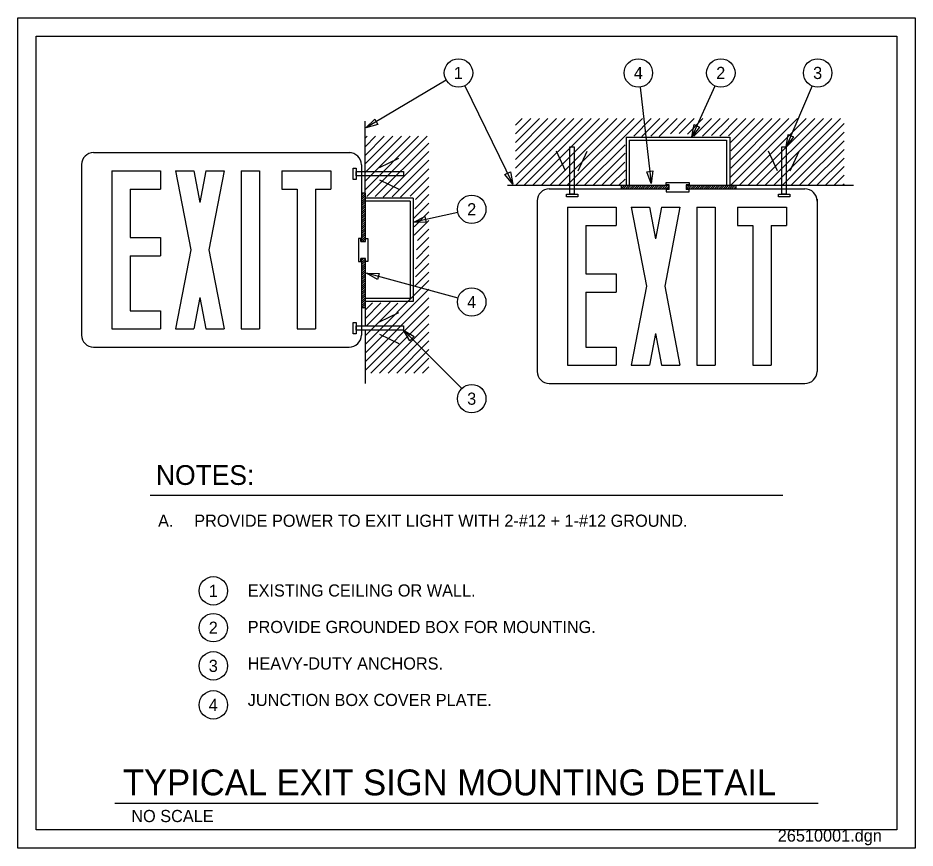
# Model space of a CAD drawing. Extents: x -12314.4 to -12265.3, y -12229.5 to -12184.
import ezdxf

# ---------------------------------------------------------------- set-up
doc = ezdxf.new("R2010")
doc.units = 0
for name, color, linetype in [('G-ANNO-TEXT', 7, 'Continuous'), ('G-DETL-LINE', 7, 'Continuous'), ('G-DETL-OTLN', 7, 'Continuous'), ('G-DETL-PATT', 7, 'Continuous'), ('Level 1', 7, 'Continuous'), ('Level 46', 7, 'Continuous')]:
    doc.layers.add(name, color=color, linetype=linetype)

msp = doc.modelspace()

# ---------------------------------------------------------------- linework, layer by layer
at = {"layer": 'G-ANNO-TEXT'}
for p, q in [((-12290.937, -12187.449), (-12295.333, -12190.065)), ((-12289.923, -12187.748), (-12287.28, -12193.149)), ((-12280.318, -12187.824), (-12279.7, -12193.104)), ((-12276.22, -12187.766), (-12277.487, -12190.552)), ((-12270.892, -12187.765), (-12272.321, -12191.101)), ((-12290.302, -12194.69), (-12292.714, -12195.223)), ((-12290.289, -12199.396), (-12295.3, -12198.028)), ((-12290.089, -12204.351), (-12293.281, -12201.146)), ((-12307.16, -12210.192), (-12272.49, -12210.192)), ((-12309.088, -12227.076), (-12270.563, -12227.076))]:
    msp.add_line(p, q, dxfattribs=at)
for points in [[(-12294.675, -12189.868), (-12295.333, -12190.065), (-12294.845, -12189.581)], [(-12277.059, -12190.014), (-12277.487, -12190.552), (-12277.362, -12189.876)], [(-12271.905, -12190.554), (-12272.321, -12191.101), (-12272.211, -12190.423)], [(-12287.423, -12192.477), (-12287.28, -12193.149), (-12287.723, -12192.623)], [(-12279.612, -12192.422), (-12279.7, -12193.104), (-12279.943, -12192.461)], [(-12292.027, -12195.242), (-12292.714, -12195.223), (-12292.099, -12194.916)], [(-12294.701, -12198.364), (-12295.3, -12198.028), (-12294.613, -12198.042)], [(-12292.928, -12201.736), (-12293.281, -12201.146), (-12292.692, -12201.501)]]:
    msp.add_lwpolyline(points, close=True, dxfattribs=at)
for centre in [(-12290.265, -12187.049), (-12280.408, -12187.049), (-12275.893, -12187.049), (-12270.586, -12187.049), (-12289.538, -12194.522), (-12289.538, -12199.601), (-12289.538, -12204.904), (-12303.695, -12215.437), (-12303.695, -12217.457), (-12303.695, -12219.547), (-12303.695, -12221.686)]:
    msp.add_circle(centre, 0.779, dxfattribs=at)
at = {"layer": 'G-DETL-LINE'}
for p, q in [((-12295.385, -12193.634), (-12295.385, -12189.701)), ((-12281.073, -12190.572), (-12281.073, -12193.206)), ((-12281.073, -12190.572), (-12275.407, -12190.572)), ((-12275.407, -12190.572), (-12275.407, -12193.206)), ((-12280.907, -12190.739), (-12275.573, -12190.739)), ((-12280.907, -12190.739), (-12280.907, -12193.206)), ((-12275.573, -12190.739), (-12275.573, -12193.206)), ((-12284.396, -12192.416), (-12284.894, -12191.346)), ((-12283.706, -12192.416), (-12283.208, -12191.346)), ((-12272.78, -12192.416), (-12273.278, -12191.346)), ((-12272.091, -12192.416), (-12271.593, -12191.346)), ((-12294.596, -12192.224), (-12293.525, -12191.726)), ((-12294.596, -12192.914), (-12293.525, -12193.412)), ((-12287.586, -12193.206), (-12278.739, -12193.206)), ((-12281.354, -12193.206), (-12281.354, -12193.406)), ((-12278.739, -12193.406), (-12278.739, -12193.206)), ((-12278.719, -12193.431), (-12278.719, -12193.185)), ((-12277.787, -12193.185), (-12277.787, -12193.431)), ((-12277.774, -12193.406), (-12277.774, -12193.206)), ((-12277.774, -12193.206), (-12268.628, -12193.206)), ((-12275.062, -12193.206), (-12275.062, -12193.406)), ((-12295.385, -12193.634), (-12295.585, -12193.634)), ((-12295.585, -12193.634), (-12295.585, -12196.287)), ((-12295.385, -12193.634), (-12295.385, -12196.283)), ((-12292.752, -12193.915), (-12295.385, -12193.915)), ((-12292.752, -12193.915), (-12292.752, -12199.582)), ((-12292.918, -12194.082), (-12295.385, -12194.082)), ((-12292.918, -12194.082), (-12292.918, -12199.415)), ((-12295.609, -12196.287), (-12295.364, -12196.287)), ((-12295.364, -12197.219), (-12295.609, -12197.219)), ((-12295.385, -12197.214), (-12295.385, -12199.932)), ((-12292.918, -12199.415), (-12295.385, -12199.415)), ((-12295.385, -12199.926), (-12295.585, -12199.926)), ((-12292.752, -12199.582), (-12295.385, -12199.582)), ((-12295.385, -12199.932), (-12295.385, -12200.916)), ((-12294.596, -12200.686), (-12293.525, -12200.188)), ((-12295.385, -12201.146), (-12295.385, -12204.072)), ((-12294.596, -12201.376), (-12293.525, -12201.874))]:
    msp.add_line(p, q, dxfattribs=at)
for points in [[(-12284.166, -12191.101), (-12283.936, -12191.101), (-12283.936, -12193.685), (-12284.166, -12193.685)], [(-12272.551, -12191.101), (-12272.321, -12191.101), (-12272.321, -12193.685), (-12272.551, -12193.685)], [(-12295.864, -12192.27), (-12295.864, -12192.891), (-12296.026, -12192.891), (-12296.026, -12192.27)], [(-12293.281, -12192.454), (-12293.281, -12192.684), (-12295.864, -12192.684), (-12295.864, -12192.454)], [(-12284.35, -12193.685), (-12283.729, -12193.685), (-12283.729, -12193.847), (-12284.35, -12193.847)], [(-12272.735, -12193.685), (-12272.114, -12193.685), (-12272.114, -12193.847), (-12272.735, -12193.847)], [(-12295.864, -12200.732), (-12295.864, -12201.353), (-12296.026, -12201.353), (-12296.026, -12200.732)], [(-12293.281, -12200.916), (-12293.281, -12201.146), (-12295.864, -12201.146), (-12295.864, -12200.916)]]:
    msp.add_lwpolyline(points, close=True, dxfattribs=at)
for points in [[(-12278.719, -12193.185), (-12278.885, -12193.185), (-12278.885, -12193.054), (-12277.625, -12193.054), (-12277.625, -12193.185), (-12277.787, -12193.185)], [(-12278.719, -12193.431), (-12278.885, -12193.431), (-12278.885, -12193.562), (-12277.625, -12193.562), (-12277.625, -12193.431), (-12277.787, -12193.431)], [(-12295.609, -12196.287), (-12295.609, -12196.12), (-12295.741, -12196.12), (-12295.741, -12197.381), (-12295.609, -12197.381), (-12295.609, -12197.219)], [(-12295.364, -12196.287), (-12295.364, -12196.12), (-12295.232, -12196.12), (-12295.232, -12197.381), (-12295.364, -12197.381), (-12295.364, -12197.219)]]:
    msp.add_lwpolyline(points, dxfattribs=at)
at = {"layer": 'G-DETL-OTLN'}
for p, q in [((-12310.252, -12191.416), (-12296.252, -12191.416)), ((-12308.535, -12191.416), (-12296.187, -12191.416)), ((-12310.918, -12192.016), (-12310.918, -12201.416)), ((-12295.585, -12192.082), (-12295.585, -12196.283)), ((-12309.252, -12192.416), (-12306.585, -12192.416)), ((-12309.252, -12192.416), (-12309.252, -12201.082)), ((-12306.585, -12192.416), (-12306.585, -12193.416)), ((-12305.765, -12192.416), (-12304.932, -12196.749)), ((-12305.765, -12192.416), (-12304.765, -12192.416)), ((-12304.765, -12192.416), (-12304.432, -12194.149)), ((-12304.099, -12192.416), (-12304.432, -12194.149)), ((-12304.099, -12192.416), (-12303.099, -12192.416)), ((-12303.099, -12192.416), (-12303.932, -12196.749)), ((-12302.164, -12192.416), (-12301.164, -12192.416)), ((-12302.164, -12192.416), (-12302.164, -12201.082)), ((-12301.164, -12192.416), (-12301.164, -12201.082)), ((-12299.94, -12192.416), (-12297.252, -12192.416)), ((-12299.94, -12192.416), (-12299.94, -12193.416)), ((-12299.106, -12192.416), (-12298.106, -12192.416)), ((-12297.252, -12192.416), (-12297.252, -12193.416)), ((-12308.252, -12193.416), (-12306.585, -12193.416)), ((-12308.252, -12193.416), (-12308.252, -12196.07)), ((-12299.94, -12193.416), (-12299.106, -12193.416)), ((-12299.106, -12193.416), (-12299.106, -12201.082)), ((-12298.106, -12193.416), (-12298.106, -12201.082)), ((-12298.106, -12193.416), (-12297.252, -12193.416)), ((-12285.288, -12193.406), (-12278.739, -12193.406)), ((-12277.774, -12193.406), (-12271.288, -12193.406)), ((-12285.955, -12194.006), (-12285.955, -12203.406)), ((-12270.621, -12193.973), (-12270.621, -12203.406)), ((-12284.288, -12194.406), (-12281.621, -12194.406)), ((-12284.288, -12194.406), (-12284.288, -12203.072)), ((-12281.621, -12194.406), (-12281.621, -12195.406)), ((-12280.802, -12194.406), (-12279.969, -12198.739)), ((-12280.802, -12194.406), (-12279.802, -12194.406)), ((-12279.802, -12194.406), (-12279.469, -12196.139)), ((-12279.135, -12194.406), (-12279.469, -12196.139)), ((-12279.135, -12194.406), (-12278.135, -12194.406)), ((-12278.135, -12194.406), (-12278.969, -12198.739)), ((-12277.201, -12194.406), (-12276.201, -12194.406)), ((-12277.201, -12194.406), (-12277.201, -12203.072)), ((-12276.201, -12194.406), (-12276.201, -12203.072)), ((-12274.976, -12194.406), (-12272.288, -12194.406)), ((-12274.976, -12194.406), (-12274.976, -12195.406)), ((-12274.143, -12194.406), (-12273.143, -12194.406)), ((-12272.288, -12194.406), (-12272.288, -12195.406)), ((-12283.288, -12195.406), (-12281.621, -12195.406)), ((-12283.288, -12195.406), (-12283.288, -12198.06)), ((-12274.976, -12195.406), (-12274.143, -12195.406)), ((-12274.143, -12195.406), (-12274.143, -12203.072)), ((-12273.143, -12195.406), (-12273.143, -12203.072)), ((-12273.143, -12195.406), (-12272.288, -12195.406)), ((-12308.252, -12196.07), (-12306.585, -12196.07)), ((-12306.585, -12196.07), (-12306.585, -12197.07)), ((-12304.932, -12196.749), (-12305.765, -12201.082)), ((-12303.932, -12196.749), (-12303.099, -12201.082)), ((-12308.252, -12197.07), (-12306.585, -12197.07)), ((-12308.252, -12197.07), (-12308.252, -12200.082)), ((-12295.585, -12197.219), (-12295.585, -12201.416)), ((-12283.288, -12198.06), (-12281.621, -12198.06)), ((-12281.621, -12198.06), (-12281.621, -12199.06)), ((-12279.969, -12198.739), (-12280.802, -12203.072)), ((-12278.969, -12198.739), (-12278.135, -12203.072)), ((-12304.432, -12199.349), (-12304.765, -12201.082)), ((-12304.432, -12199.349), (-12304.099, -12201.082)), ((-12283.288, -12199.06), (-12281.621, -12199.06)), ((-12283.288, -12199.06), (-12283.288, -12202.072)), ((-12308.252, -12200.082), (-12306.585, -12200.082)), ((-12306.585, -12200.082), (-12306.585, -12201.082)), ((-12309.252, -12201.082), (-12306.585, -12201.082)), ((-12305.765, -12201.082), (-12304.765, -12201.082)), ((-12304.099, -12201.082), (-12303.099, -12201.082)), ((-12302.164, -12201.082), (-12301.164, -12201.082)), ((-12299.106, -12201.082), (-12298.106, -12201.082)), ((-12279.469, -12201.339), (-12279.802, -12203.072)), ((-12279.469, -12201.339), (-12279.135, -12203.072)), ((-12310.252, -12202.082), (-12296.252, -12202.082)), ((-12283.288, -12202.072), (-12281.621, -12202.072)), ((-12281.621, -12202.072), (-12281.621, -12203.072)), ((-12284.288, -12203.072), (-12281.621, -12203.072)), ((-12280.802, -12203.072), (-12279.802, -12203.072)), ((-12279.135, -12203.072), (-12278.135, -12203.072)), ((-12277.201, -12203.072), (-12276.201, -12203.072)), ((-12274.143, -12203.072), (-12273.143, -12203.072)), ((-12285.288, -12204.072), (-12271.288, -12204.072))]:
    msp.add_line(p, q, dxfattribs=at)
for centre, start, end in [((-12310.252, -12192.082), 90, 180), ((-12296.252, -12192.082), 0, 90), ((-12285.288, -12194.072), 90, 180), ((-12271.288, -12194.072), 0, 90), ((-12310.252, -12201.416), 180, 270), ((-12296.252, -12201.416), 270, 0), ((-12285.288, -12203.406), 180, 270), ((-12271.288, -12203.406), 270, 0)]:
    msp.add_arc(centre, 0.667, start, end, dxfattribs=at)
at = {"layer": 'G-DETL-PATT'}
for p, q in [((-12287.139, -12189.914), (-12286.775, -12189.55)), ((-12287.139, -12190.386), (-12286.304, -12189.55)), ((-12287.139, -12190.857), (-12285.833, -12189.55)), ((-12287.139, -12191.328), (-12285.361, -12189.55)), ((-12287.139, -12191.8), (-12284.89, -12189.55)), ((-12287.139, -12192.271), (-12284.418, -12189.55)), ((-12287.139, -12192.743), (-12283.947, -12189.55)), ((-12287.131, -12193.206), (-12283.476, -12189.55)), ((-12286.66, -12193.206), (-12283.004, -12189.55)), ((-12286.188, -12193.206), (-12282.533, -12189.55)), ((-12285.717, -12193.206), (-12282.061, -12189.55)), ((-12285.245, -12193.206), (-12281.59, -12189.55)), ((-12284.774, -12193.206), (-12281.119, -12189.55)), ((-12284.303, -12193.206), (-12280.647, -12189.55)), ((-12283.831, -12193.206), (-12280.176, -12189.55)), ((-12280.667, -12190.513), (-12279.704, -12189.55)), ((-12280.221, -12190.539), (-12279.233, -12189.55)), ((-12279.721, -12190.51), (-12278.762, -12189.55)), ((-12279.276, -12190.536), (-12278.29, -12189.55)), ((-12278.654, -12190.386), (-12277.819, -12189.55)), ((-12278.168, -12190.371), (-12277.347, -12189.55)), ((-12277.722, -12190.397), (-12276.876, -12189.55)), ((-12277.378, -12190.524), (-12276.404, -12189.55)), ((-12276.901, -12190.518), (-12275.933, -12189.55)), ((-12276.398, -12190.487), (-12275.462, -12189.55)), ((-12275.946, -12190.506), (-12274.99, -12189.55)), ((-12275.473, -12190.505), (-12274.519, -12189.55)), ((-12275.407, -12192.795), (-12272.162, -12189.55)), ((-12275.367, -12190.869), (-12274.047, -12189.55)), ((-12275.35, -12191.796), (-12273.105, -12189.55)), ((-12275.346, -12193.206), (-12271.69, -12189.55)), ((-12275.345, -12192.262), (-12272.633, -12189.55)), ((-12275.341, -12191.316), (-12273.576, -12189.55)), ((-12274.874, -12193.206), (-12271.219, -12189.55)), ((-12274.403, -12193.206), (-12270.748, -12189.55)), ((-12273.932, -12193.206), (-12270.276, -12189.55)), ((-12273.46, -12193.206), (-12269.805, -12189.55)), ((-12272.989, -12193.206), (-12269.333, -12189.55)), ((-12272.517, -12193.206), (-12269.139, -12189.828)), ((-12295.385, -12190.623), (-12295.274, -12190.512)), ((-12295.385, -12191.094), (-12294.803, -12190.512)), ((-12295.385, -12191.566), (-12294.332, -12190.512)), ((-12295.385, -12192.037), (-12293.86, -12190.512)), ((-12295.385, -12192.509), (-12293.389, -12190.512)), ((-12295.385, -12192.98), (-12292.917, -12190.512)), ((-12295.385, -12193.451), (-12292.446, -12190.512)), ((-12295.282, -12193.82), (-12291.975, -12190.512)), ((-12272.046, -12193.206), (-12269.139, -12190.299)), ((-12294.82, -12193.83), (-12291.883, -12190.892)), ((-12283.36, -12193.206), (-12281.135, -12190.981)), ((-12271.575, -12193.206), (-12269.139, -12190.771)), ((-12294.386, -12193.867), (-12291.883, -12191.364)), ((-12282.888, -12193.206), (-12281.13, -12191.448)), ((-12271.103, -12193.206), (-12269.139, -12191.242)), ((-12293.895, -12193.847), (-12291.883, -12191.835)), ((-12282.417, -12193.206), (-12281.146, -12191.935)), ((-12270.632, -12193.206), (-12269.139, -12191.713)), ((-12293.432, -12193.856), (-12291.883, -12192.306)), ((-12281.946, -12193.206), (-12281.121, -12192.381)), ((-12270.16, -12193.206), (-12269.139, -12192.185)), ((-12292.913, -12193.808), (-12291.883, -12192.778)), ((-12281.474, -12193.206), (-12281.137, -12192.868)), ((-12269.689, -12193.206), (-12269.139, -12192.656)), ((-12292.622, -12193.988), (-12291.883, -12193.249)), ((-12281.354, -12193.288), (-12281.272, -12193.206)), ((-12281.354, -12193.406), (-12281.154, -12193.206)), ((-12281.236, -12193.406), (-12281.036, -12193.206)), ((-12281.118, -12193.406), (-12280.918, -12193.206)), ((-12281.001, -12193.406), (-12280.801, -12193.206)), ((-12280.883, -12193.406), (-12280.683, -12193.206)), ((-12280.765, -12193.406), (-12280.565, -12193.206)), ((-12280.647, -12193.406), (-12280.447, -12193.206)), ((-12280.529, -12193.406), (-12280.329, -12193.206)), ((-12280.411, -12193.406), (-12280.211, -12193.206)), ((-12280.293, -12193.406), (-12280.093, -12193.206)), ((-12280.176, -12193.406), (-12279.976, -12193.206)), ((-12280.058, -12193.406), (-12279.858, -12193.206)), ((-12279.94, -12193.406), (-12279.74, -12193.206)), ((-12279.822, -12193.406), (-12279.622, -12193.206)), ((-12279.704, -12193.406), (-12279.504, -12193.206)), ((-12279.586, -12193.406), (-12279.386, -12193.206)), ((-12279.468, -12193.406), (-12279.268, -12193.206)), ((-12279.351, -12193.406), (-12279.151, -12193.206)), ((-12279.233, -12193.406), (-12279.033, -12193.206)), ((-12279.115, -12193.406), (-12278.915, -12193.206)), ((-12278.997, -12193.406), (-12278.797, -12193.206)), ((-12278.879, -12193.406), (-12278.739, -12193.266)), ((-12277.774, -12193.406), (-12277.574, -12193.206)), ((-12277.774, -12193.288), (-12277.692, -12193.206)), ((-12277.656, -12193.406), (-12277.456, -12193.206)), ((-12277.538, -12193.406), (-12277.338, -12193.206)), ((-12277.421, -12193.406), (-12277.221, -12193.206)), ((-12277.303, -12193.406), (-12277.103, -12193.206)), ((-12277.185, -12193.406), (-12276.985, -12193.206)), ((-12277.067, -12193.406), (-12276.867, -12193.206)), ((-12276.949, -12193.406), (-12276.749, -12193.206)), ((-12276.831, -12193.406), (-12276.631, -12193.206)), ((-12276.713, -12193.406), (-12276.513, -12193.206)), ((-12276.596, -12193.406), (-12276.396, -12193.206)), ((-12276.478, -12193.406), (-12276.278, -12193.206)), ((-12276.36, -12193.406), (-12276.16, -12193.206)), ((-12276.242, -12193.406), (-12276.042, -12193.206)), ((-12276.124, -12193.406), (-12275.924, -12193.206)), ((-12276.006, -12193.406), (-12275.806, -12193.206)), ((-12275.888, -12193.406), (-12275.688, -12193.206)), ((-12275.771, -12193.406), (-12275.571, -12193.206)), ((-12275.653, -12193.406), (-12275.453, -12193.206)), ((-12275.535, -12193.406), (-12275.335, -12193.206)), ((-12275.417, -12193.406), (-12275.217, -12193.206)), ((-12275.299, -12193.406), (-12275.099, -12193.206)), ((-12275.181, -12193.406), (-12275.062, -12193.287)), ((-12269.218, -12193.206), (-12269.139, -12193.128)), ((-12295.585, -12193.752), (-12295.467, -12193.634)), ((-12295.585, -12193.87), (-12295.385, -12193.67)), ((-12295.585, -12193.988), (-12295.385, -12193.788)), ((-12295.585, -12194.106), (-12295.385, -12193.906)), ((-12295.585, -12194.223), (-12295.385, -12194.023)), ((-12292.656, -12194.493), (-12291.883, -12193.721)), ((-12295.585, -12194.341), (-12295.385, -12194.141)), ((-12295.585, -12194.459), (-12295.385, -12194.259)), ((-12295.585, -12194.577), (-12295.385, -12194.377)), ((-12295.585, -12194.695), (-12295.385, -12194.495)), ((-12292.705, -12195.014), (-12291.883, -12194.192)), ((-12295.585, -12194.813), (-12295.385, -12194.613)), ((-12295.585, -12194.93), (-12295.385, -12194.73)), ((-12295.585, -12195.048), (-12295.385, -12194.848)), ((-12295.585, -12195.166), (-12295.385, -12194.966)), ((-12292.696, -12195.477), (-12291.883, -12194.663)), ((-12295.585, -12195.284), (-12295.385, -12195.084)), ((-12295.585, -12195.402), (-12295.385, -12195.202)), ((-12295.585, -12195.52), (-12295.385, -12195.32)), ((-12295.585, -12195.638), (-12295.385, -12195.438)), ((-12292.689, -12195.941), (-12291.883, -12195.135)), ((-12295.585, -12195.755), (-12295.385, -12195.555)), ((-12295.585, -12195.873), (-12295.385, -12195.673)), ((-12295.585, -12195.991), (-12295.385, -12195.791)), ((-12295.585, -12196.109), (-12295.385, -12195.909)), ((-12295.585, -12196.227), (-12295.385, -12196.027)), ((-12292.51, -12196.233), (-12291.883, -12195.606)), ((-12295.523, -12196.283), (-12295.385, -12196.145)), ((-12295.405, -12196.283), (-12295.385, -12196.263)), ((-12292.559, -12196.753), (-12291.883, -12196.078)), ((-12292.564, -12197.231), (-12291.883, -12196.549)), ((-12295.585, -12197.332), (-12295.467, -12197.214)), ((-12295.585, -12197.45), (-12295.385, -12197.25)), ((-12295.585, -12197.568), (-12295.385, -12197.368)), ((-12295.585, -12197.686), (-12295.385, -12197.486)), ((-12292.641, -12197.779), (-12291.883, -12197.02)), ((-12292.619, -12198.228), (-12291.883, -12197.492)), ((-12295.585, -12197.803), (-12295.385, -12197.603)), ((-12295.585, -12197.921), (-12295.385, -12197.721)), ((-12295.585, -12198.039), (-12295.385, -12197.839)), ((-12295.585, -12198.157), (-12295.385, -12197.957)), ((-12292.653, -12198.734), (-12291.883, -12197.963)), ((-12295.585, -12198.275), (-12295.385, -12198.075)), ((-12295.585, -12198.393), (-12295.385, -12198.193)), ((-12295.585, -12198.51), (-12295.385, -12198.31)), ((-12295.585, -12198.628), (-12295.385, -12198.428)), ((-12295.385, -12201.937), (-12291.883, -12198.435)), ((-12295.585, -12198.746), (-12295.385, -12198.546)), ((-12295.585, -12198.864), (-12295.385, -12198.664)), ((-12295.585, -12198.982), (-12295.385, -12198.782)), ((-12295.585, -12199.1), (-12295.385, -12198.9)), ((-12295.385, -12202.408), (-12291.883, -12198.906)), ((-12295.585, -12199.218), (-12295.385, -12199.018)), ((-12295.585, -12199.335), (-12295.385, -12199.135)), ((-12295.585, -12199.453), (-12295.385, -12199.253)), ((-12295.585, -12199.571), (-12295.385, -12199.371)), ((-12295.385, -12202.879), (-12291.883, -12199.377)), ((-12295.585, -12199.689), (-12295.385, -12199.489)), ((-12295.585, -12199.807), (-12295.385, -12199.607)), ((-12295.585, -12199.925), (-12295.385, -12199.725)), ((-12295.468, -12199.926), (-12295.385, -12199.843)), ((-12295.385, -12200.051), (-12294.979, -12199.645)), ((-12295.385, -12200.522), (-12294.516, -12199.654)), ((-12295.385, -12201.465), (-12293.591, -12199.671)), ((-12295.385, -12203.351), (-12291.883, -12199.849)), ((-12295.282, -12200.891), (-12294.011, -12199.62)), ((-12295.063, -12203.5), (-12291.883, -12200.32)), ((-12294.592, -12203.5), (-12291.883, -12200.792)), ((-12294.12, -12203.5), (-12291.883, -12201.263)), ((-12293.649, -12203.5), (-12291.883, -12201.734)), ((-12293.177, -12203.5), (-12291.883, -12202.206)), ((-12292.706, -12203.5), (-12291.883, -12202.677)), ((-12292.235, -12203.5), (-12291.883, -12203.149))]:
    msp.add_line(p, q, dxfattribs=at)
at = {"layer": 'Level 1'}
for p, q in [((-12281.354, -12193.406), (-12281.354, -12193.406)), ((-12275.064, -12193.406), (-12275.062, -12193.405))]:
    msp.add_line(p, q, dxfattribs=at)
at = {"layer": 'Level 46'}
for points in [[(-12314.398, -12184.034), (-12265.252, -12184.034), (-12265.252, -12229.534), (-12314.398, -12229.534)], [(-12313.398, -12185.034), (-12266.252, -12185.034), (-12266.252, -12228.534), (-12313.398, -12228.534)]]:
    msp.add_lwpolyline(points, close=True, dxfattribs=at)

# ---------------------------------------------------------------- texts
at = {"layer": 'G-ANNO-TEXT'}
for s, height, p in [('1', 0.667, (-12290.515, -12187.383)), ('4', 0.667, (-12280.658, -12187.383)), ('2', 0.667, (-12276.144, -12187.383)), ('3', 0.667, (-12270.836, -12187.383)), ('2', 0.667, (-12289.789, -12194.855)), ('4', 0.667, (-12289.789, -12199.934)), ('3', 0.667, (-12289.789, -12205.237)), ('NOTES:', 1.0833, (-12306.838, -12209.63)), ('A.', 0.6667, (-12306.721, -12211.924)), ('PROVIDE POWER TO EXIT LIGHT WITH 2-#12 + 1-#12 GROUND.', 0.66667, (-12304.741, -12211.924)), ('1', 0.667, (-12303.945, -12215.771)), ('EXISTING CEILING OR WALL.', 0.66667, (-12301.81, -12215.748)), ('2', 0.667, (-12303.945, -12217.79)), ('PROVIDE GROUNDED BOX FOR MOUNTING.', 0.66667, (-12301.81, -12217.748)), ('HEAVY-DUTY ANCHORS.', 0.66667, (-12301.81, -12219.748)), ('3', 0.667, (-12303.945, -12219.881)), ('JUNCTION BOX COVER PLATE.', 0.66667, (-12301.81, -12221.748)), ('4', 0.667, (-12303.945, -12222.019)), ('TYPICAL EXIT SIGN MOUNTING DETAIL', 1.41667, (-12308.649, -12226.644)), ('NO SCALE', 0.6667, (-12308.188, -12228.111)), ('26510001.dgn', 0.66667, (-12272.773, -12229.183))]:
    msp.add_text(s, height=height, dxfattribs=at).set_placement(p)

doc.saveas('drawing.dxf')
